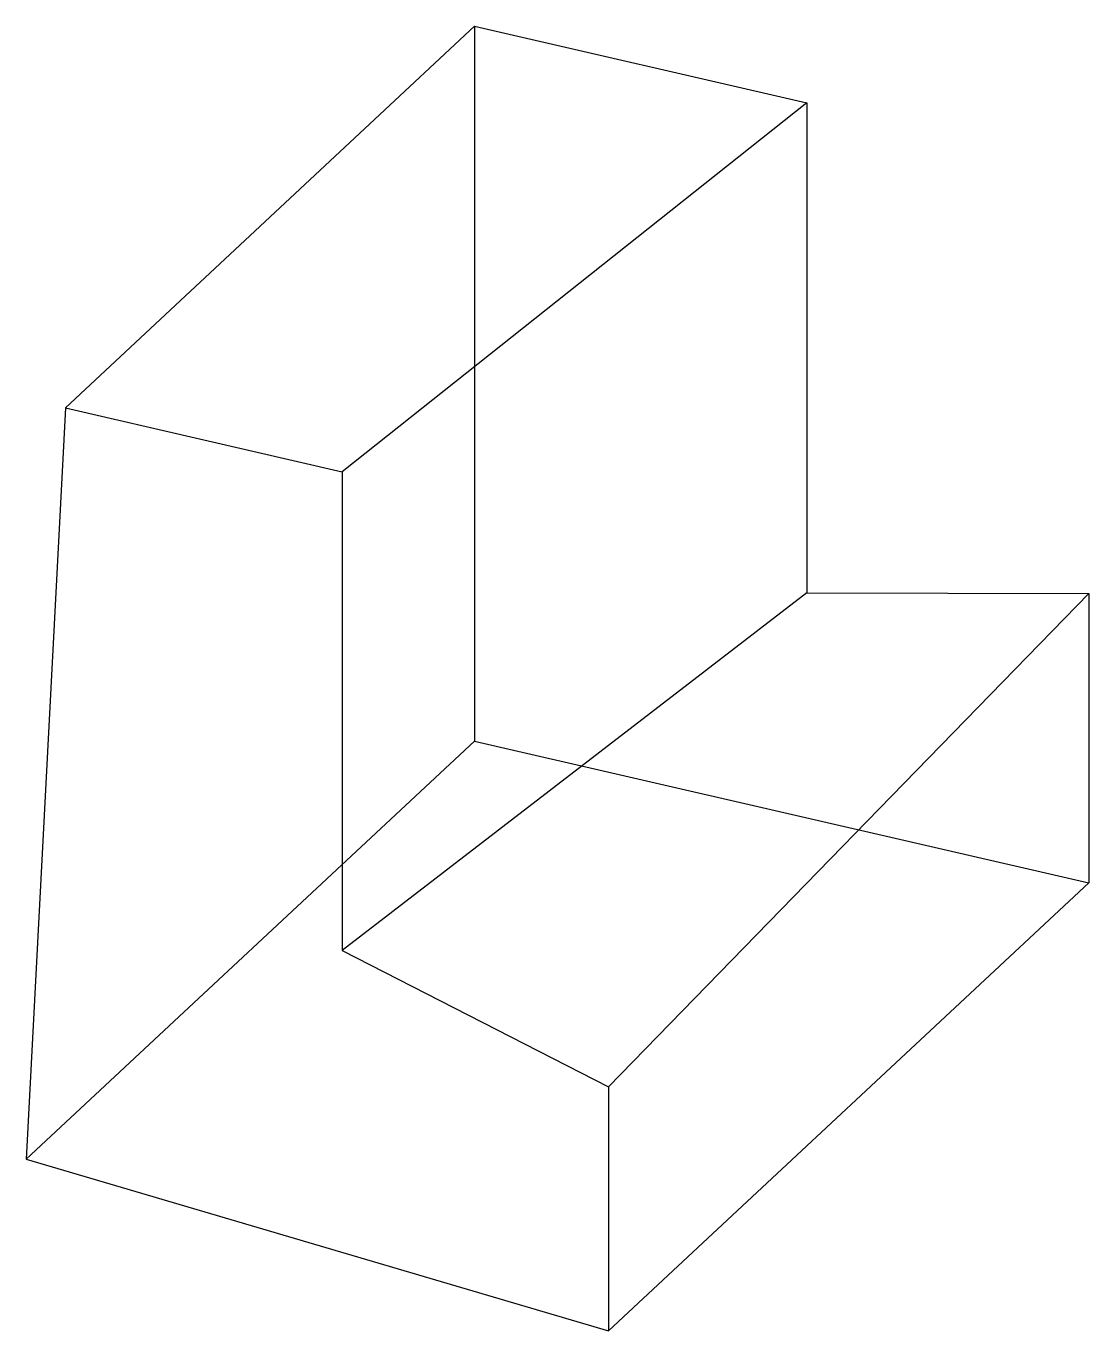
# Model space of a CAD drawing. Header units: metres. Extents: x 0 to 316, y 0 to 388.
import ezdxf

# ---------------------------------------------------------------- set-up
doc = ezdxf.new("R2010")
doc.units = ezdxf.units.M

msp = doc.modelspace()

# ---------------------------------------------------------------- linework, layer by layer
at = {"color": 0}
for p, q in [((133.423984, 388.121325, 111.385934), (11.688882, 274.601507, 328.114837)), ((133.423984, 388.121325, 111.385934), (232.289526, 365.296417, 154.962619)), ((133.423984, 388.121325, 111.385934), (133.423984, 175.466377)), ((232.289526, 365.296417, 154.962619), (94.068453, 255.582684, 364.425047)), ((232.289526, 365.296417, 154.962619), (232.289526, 219.566442, 78.631128)), ((11.688882, 274.601507, 328.114837), (0, 51.046499, 237.538995)), ((11.688882, 274.601507, 328.114837), (94.068453, 255.582684, 364.425047)), ((94.068453, 255.582684, 364.425047), (94.068453, 113.149858, 289.82056)), ((232.289526, 219.566442, 78.631128), (94.068453, 113.149858, 289.82056)), ((173.281734, 72.562811, 373.00303), (316.196363, 219.322833, 125.63341)), ((232.289526, 219.566442, 78.631128), (316.196363, 219.322833, 125.63341)), ((316.196363, 219.322833, 125.63341), (316.196363, 133.270048, 80.560065)), ((0, 51.046499, 237.538995), (133.423984, 175.466377)), ((133.423984, 175.466377), (316.196363, 133.270048, 80.560065)), ((173.281734, 0, 334.995561), (316.196363, 133.270048, 80.560065)), ((94.068453, 113.149858, 289.82056), (173.281734, 72.562811, 373.00303)), ((173.281734, 72.562811, 373.00303), (173.281734, 0, 334.995561)), ((0, 51.046499, 237.538995), (173.281734, 0, 334.995561))]:
    msp.add_line(p, q, dxfattribs=at)

doc.saveas('drawing.dxf')
